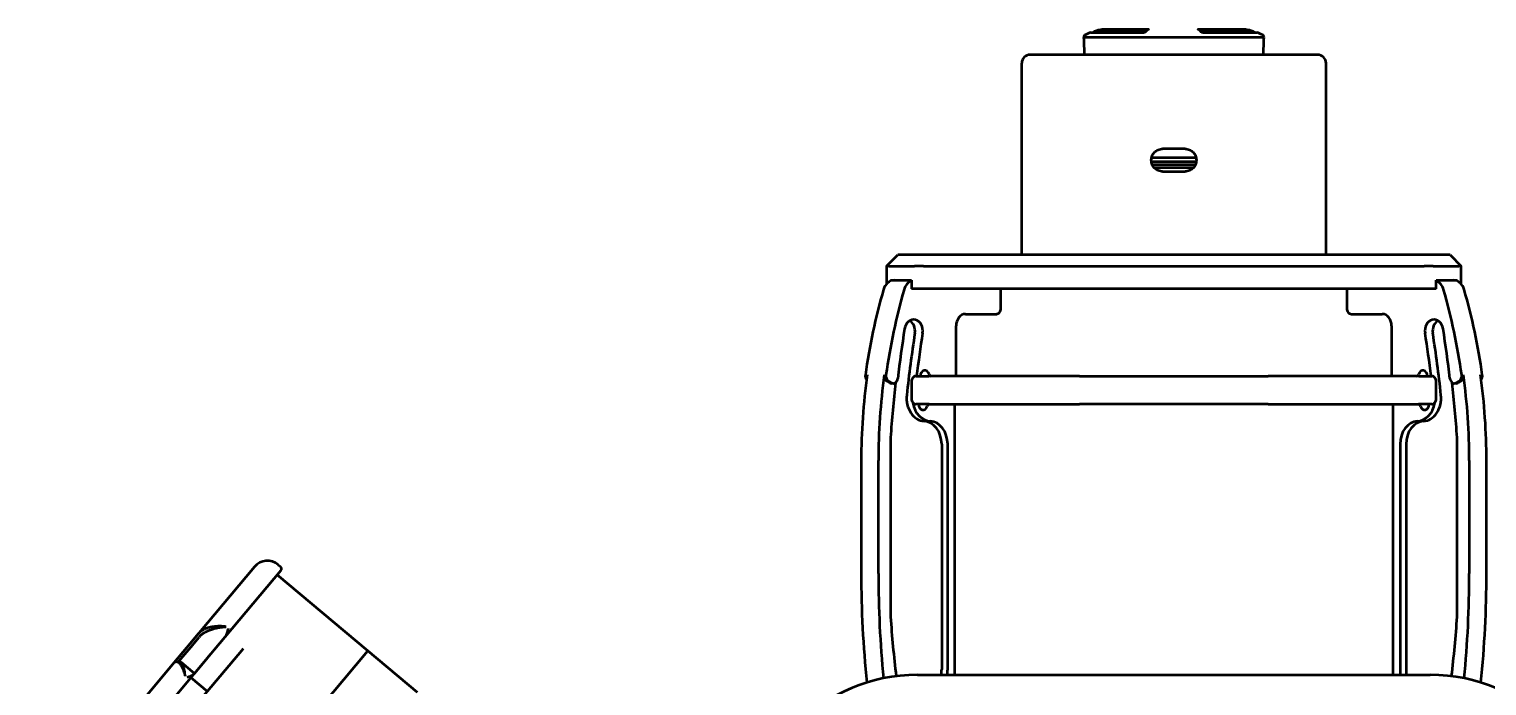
# Model space of a CAD drawing. Header units: millimetres. Extents: x 36 to 3196, y 27 to 5967.
# Drawn here: x 423.9 to 682.5, y 4341.1 to 4457.6 of the extents above; entities that cross this region are included whole.
import ezdxf

# ---------------------------------------------------------------- set-up
doc = ezdxf.new("R2010")
doc.units = ezdxf.units.MM
doc.layers.add('외형선(ISO)', color=7, linetype='Continuous', lineweight=50)

msp = doc.modelspace()

# ---------------------------------------------------------------- linework, layer by layer
at = {"layer": '외형선(ISO)'}
for p, q in [((612.2803, 4457.0565), (621.6618, 4457.0565)), ((622.3084, 4457.4722), (613.9387, 4457.4722)), ((614.2803, 4457.6427), (622.3652, 4457.6427)), ((614.2803, 4457.6427), (614.2803, 4457.4722)), ((631.4212, 4457.6427), (639.6803, 4457.6427)), ((640.0218, 4457.4722), (631.4674, 4457.4722)), ((632.097, 4457.0565), (641.6803, 4457.0565)), ((639.6803, 4457.6427), (639.6803, 4457.4722)), ((610.9803, 4456.1947), (642.9803, 4456.1947)), ((599.9803, 4417.594), (599.9803, 4451.594)), ((652.4803, 4453.094), (601.4803, 4453.094)), ((653.9803, 4417.594), (653.9803, 4451.594)), ((628.9803, 4436.394), (624.9803, 4436.394)), ((630.9578, 4434.0947), (623.0028, 4434.0947)), ((630.9288, 4434.8447), (623.0317, 4434.8447)), ((630.8136, 4433.5947), (623.147, 4433.5947)), ((623.4604, 4433.094), (630.5001, 4433.094)), ((624.9803, 4432.394), (628.9803, 4432.394)), ((575.9803, 4415.594), (577.9803, 4417.594)), ((576.3936, 4415.594), (575.9803, 4415.594)), ((575.9803, 4415.594), (575.9803, 4412.417)), ((576.3936, 4415.594), (580.9515, 4415.594)), ((582.5382, 4417.594), (577.9803, 4417.594)), ((582.5382, 4415.594), (580.9515, 4415.594)), ((671.4224, 4417.594), (582.5382, 4417.594)), ((582.5382, 4415.594), (671.4224, 4415.594)), ((675.9803, 4417.594), (671.4224, 4417.594)), ((673.0091, 4415.594), (671.4224, 4415.594)), ((673.0091, 4415.594), (677.567, 4415.594)), ((675.9803, 4417.594), (677.9803, 4415.594)), ((677.9803, 4415.594), (677.567, 4415.594)), ((677.9803, 4412.417), (677.9803, 4415.594)), ((576.7594, 4412.9855), (576.7594, 4413.094)), ((576.7594, 4413.094), (580.412, 4413.094)), ((580.412, 4413.094), (580.412, 4411.594)), ((673.5485, 4411.594), (673.5485, 4413.094)), ((673.5485, 4413.094), (677.2011, 4413.094)), ((677.2011, 4413.094), (677.2011, 4412.9855)), ((580.9515, 4411.594), (580.412, 4411.594)), ((582.5382, 4411.594), (580.9515, 4411.594)), ((671.4224, 4411.594), (582.5382, 4411.594)), ((596.2791, 4408.094), (596.2791, 4411.594)), ((657.6815, 4411.594), (657.6815, 4408.094)), ((673.0091, 4411.594), (671.4224, 4411.594)), ((673.5485, 4411.594), (673.0091, 4411.594)), ((588.3455, 4396.094), (588.3455, 4404.994)), ((590.0116, 4407.094), (595.4857, 4407.094)), ((658.4748, 4407.094), (663.949, 4407.094)), ((665.615, 4404.994), (665.615, 4396.094)), ((576.0429, 4395.2121), (576.5697, 4394.9)), ((576.3472, 4395.2121), (576.8741, 4394.9)), ((577.2115, 4394.805), (576.9072, 4394.805)), ((580.412, 4395.094), (580.412, 4392.094)), ((581.2057, 4396.094), (583.5228, 4396.094)), ((606.7615, 4396.094), (583.5228, 4396.094)), ((610.2265, 4396.094), (606.7615, 4396.094)), ((610.2265, 4396.094), (643.7341, 4396.094)), ((647.1991, 4396.094), (643.7341, 4396.094)), ((670.4377, 4396.094), (647.1991, 4396.094)), ((670.4377, 4396.094), (672.7549, 4396.094)), ((673.5485, 4392.094), (673.5485, 4395.094)), ((677.0534, 4394.805), (676.749, 4394.805)), ((677.0865, 4394.9), (677.6133, 4395.2121)), ((677.9177, 4395.2121), (677.3908, 4394.9)), ((581.0574, 4391.094), (581.2057, 4391.094)), ((583.5228, 4391.094), (581.2057, 4391.094)), ((583.5228, 4391.094), (606.7615, 4391.094)), ((588.0412, 4391.094), (588.0412, 4343.094)), ((606.7615, 4391.094), (610.2265, 4391.094)), ((643.7341, 4391.094), (610.2265, 4391.094)), ((643.7341, 4391.094), (647.1991, 4391.094)), ((647.1991, 4391.094), (670.4377, 4391.094)), ((665.9194, 4343.094), (665.9194, 4391.094)), ((672.7549, 4391.094), (670.4377, 4391.094)), ((672.7549, 4391.094), (672.9031, 4391.094)), ((576.6962, 4384.8182), (576.6962, 4353.7614)), ((585.7858, 4384.0014), (585.7858, 4344.0202)), ((586.8511, 4344.0202), (586.8511, 4384.0014)), ((667.1094, 4384.0014), (667.1094, 4344.0202)), ((668.1748, 4384.0014), (668.1748, 4344.0202)), ((677.2643, 4353.7614), (677.2643, 4384.8182)), ((571.5103, 4381.094), (571.5103, 4361.094)), ((574.5542, 4361.094), (574.5542, 4381.094)), ((679.4064, 4381.094), (679.4064, 4361.094)), ((682.4502, 4361.094), (682.4502, 4381.094)), ((463.8559, 4362.2602), (454.0013, 4350.5159)), ((468.5271, 4361.6041), (458.6169, 4349.7936)), ((483.9712, 4347.3395), (467.8843, 4360.8381)), ((468.0824, 4362.6299), (468.4655, 4362.3085)), ((453.8799, 4350.3712), (452.7317, 4349.0028)), ((454.0013, 4350.5159), (453.8799, 4350.3712)), ((452.7317, 4349.0028), (449.5547, 4345.2166)), ((452.8685, 4348.388), (450.3946, 4345.4398)), ((452.8685, 4348.388), (454.0168, 4349.7564)), ((454.1624, 4349.93), (454.0168, 4349.7564)), ((454.5908, 4339.0837), (461.8919, 4347.7849)), ((458.6169, 4349.7936), (456.6979, 4347.5067)), ((449.5547, 4345.2166), (406.504, 4293.9108)), ((415.0663, 4265.2219), (483.9712, 4347.3395)), ((415.0663, 4265.2219), (483.9712, 4347.3395)), ((449.9884, 4345.4428), (450.5911, 4345.4383)), ((450.8456, 4345.3335), (453.2098, 4343.3497)), ((453.2098, 4343.3497), (455.5497, 4346.1383)), ((455.5497, 4346.1383), (453.2098, 4343.3497)), ((456.6979, 4347.5067), (455.5497, 4346.1383)), ((455.5497, 4346.1383), (456.0723, 4346.7611)), ((492.7807, 4339.9475), (483.9712, 4347.3395)), ((453.0533, 4343.1632), (408.8534, 4290.4879)), ((452.5843, 4342.6042), (455.4952, 4340.1616)), ((453.2098, 4343.3497), (453.0533, 4343.1632)), ((581.4803, 4343.094), (672.4803, 4343.094))]:
    msp.add_line(p, q, dxfattribs=at)
for centre, radius, start, end in [((611.4803, 4456.1947), 0.5, 113.909884, 180), ((617.7901, 4441.9624), 16.0683, 110.053657, 113.909884), ((613.9387, 4455.0722), 2.4, 90, 124.227182), ((640.0218, 4455.0722), 2.4, 55.772818, 90), ((636.1705, 4441.9624), 16.0683, 66.090116, 69.946343), ((642.4803, 4456.1947), 0.5, 0, 66.090116), ((683.9669, 4457.5892), 73, 181.094536, 183.530344), ((569.9936, 4457.5892), 73, 356.469658, 358.905467), ((601.4803, 4451.594), 1.5, 90, 180), ((652.4803, 4451.594), 1.5, 0, 90), ((466.1541, 4360.3318), 3, 50, 140), ((468.1441, 4361.9255), 0.5, 320, 50), ((581.4803, 4313.094), 30, 90, 180), ((672.4803, 4313.094), 30, 0, 90)]:
    msp.add_arc(centre, radius, start, end, dxfattribs=at)
for centre, major_axis, ratio, start_param, end_param in [((617.9417, 4441.9624), (0, 16.0683), 0.98350675, 0.23381022, 0.26545101), ((622.3235, 4455.0722), (0, 2.4), 0.35707261, 0.01816562, 0.56981954), ((623.7738, 4441.9624), (0, 16.0683), 0.34890776, 0.23288093, 0.33669269), ((630.06, 4441.9624), (0, 16.0683), 0.3351141, 5.94649262, 6.05030438), ((631.4578, 4455.0722), (0, 2.4), 0.34332329, 5.71176663, 6.27118566), ((636.0423, 4441.9624), (0, 16.0683), 0.98605571, 6.01698639, 6.05030438), ((636.0423, 4441.9624), (0, 16.0683), 0.98605571, 5.94649262, 5.94936225), ((577.3375, 4410.594), (0, 2.5), 0.79335334, 0, 1.2199536), ((580.9901, 4410.594), (0, 2.5), 0.79335334, 0.29576277, 1.2199536), ((672.9705, 4410.594), (0, 2.5), 0.79335334, 5.06323171, 5.98742253), ((676.623, 4410.594), (0, 2.5), 0.79335334, 5.06323171, 6.28318531), ((641.2855, 4381.094), (0, 88.3333), 0.79335334, 1.2199536, 1.39791646), ((644.9381, 4381.094), (0, -88.3333), 0.79335334, 4.36154625, 4.53950911), ((609.0225, 4381.094), (0, 88.3333), 0.79335334, 4.88526885, 5.06323171), ((612.675, 4381.094), (0, -88.3333), 0.79335334, 1.74367619, 1.92163905), ((595.4857, 4408.094), (0, -1), 0.79335334, 0, 1.57079633), ((658.4748, 4408.094), (0, -1), 0.79335334, 4.71238898, 6.28318531), ((580.8087, 4404.094), (0, 2.05), 0.79335334, 4.51553589, 7.65712854), ((579.439, 4404.094), (0, -2.05), 0.79335334, 1.37394324, 2.70694143), ((590.0116, 4404.994), (0, 2.1), 0.79335334, 0, 1.57079633), ((663.949, 4404.994), (0, 2.1), 0.79335334, 4.71238898, 6.28318531), ((673.1519, 4404.094), (0, 2.05), 0.79335334, 4.90924207, 8.05083472), ((674.5216, 4404.094), (0, -2.05), 0.79335334, 3.57624387, 4.90924207), ((719.2593, 4369.2898), (0, 180), 0.79335334, 1.37394324, 1.42377459), ((717.8896, 4369.2898), (0, -175.9), 0.79335334, 4.51553589, 4.57867186), ((719.2593, 4369.2898), (0, -175.9), 0.79335334, 4.51553589, 4.5594098), ((534.7012, 4369.2898), (0, 175.9), 0.79335334, 4.86536816, 4.90924207), ((536.0709, 4369.2898), (0, -175.9), 0.79335334, 1.70451345, 1.76764942), ((534.7012, 4369.2898), (0, -180), 0.79335334, 1.71781806, 1.76764942), ((582.7921, 4396.094), (0, 1), 0.79335334, 5.05222589, 7.85398163), ((671.1685, 4396.094), (0, 1), 0.79335334, 4.71238898, 7.51414472), ((641.5899, 4381.094), (0, -88.3333), 0.79335334, 4.53950911, 4.71238898), ((573.0321, 4396.1171), (0, -1), 0.79335334, 4.53950911, 5.44417984), ((644.6337, 4381.094), (0, 88.3333), 0.79335334, 1.39791646, 1.57079633), ((576.3803, 4396.1171), (0, 1), 0.79335334, 1.39791646, 2.70223177), ((576.6847, 4396.1171), (0, 1), 0.79335334, 1.39791646, 2.70223177), ((576.9072, 4395.805), (0, -1), 0.79335334, 5.84382442, 6.28318531), ((718.955, 4369.2898), (0, -180), 0.79335334, 4.56940536, 4.62399415), ((577.2115, 4395.805), (0, -1), 0.79335334, 5.84382442, 7.7069599), ((583.914, 4396.594), (0, -0.5), 0.79335334, 5.05222589, 6.28318531), ((670.0465, 4396.594), (0, -0.5), 0.79335334, 0, 1.23095942), ((676.749, 4395.805), (0, -1), 0.79335334, 4.85941071, 6.72254619), ((535.0056, 4369.2898), (0, 180), 0.79335334, 4.80078381, 4.8553726), ((677.0534, 4395.805), (0, -1), 0.79335334, 0, 0.43936089), ((677.2758, 4396.1171), (0, -1), 0.79335334, 0.43936089, 1.74367619), ((677.5802, 4396.1171), (0, -1), 0.79335334, 0.43936089, 1.74367619), ((609.3269, 4381.094), (0, -88.3333), 0.79335334, 1.57079633, 1.74367619), ((612.3707, 4381.094), (0, 88.3333), 0.79335334, 4.71238898, 4.88526885), ((680.9284, 4396.1171), (0, 1), 0.79335334, 3.98059812, 4.88526885), ((582.8082, 4392.194), (0, -4.1), 0.79335334, 4.57867186, 6.24087207), ((671.1523, 4392.194), (0, -4.1), 0.79335334, 0.04231324, 1.70451345), ((583.8736, 4392.194), (0, -4.1), 0.79335334, 4.92480583, 6.24087207), ((581.0574, 4391.594), (0, -0.5), 0.79335334, 5.41372881, 6.28318531), ((582.4877, 4391.094), (0, -1), 0.79335334, 4.71238898, 7.51414472), ((583.6097, 4390.594), (0, 0.5), 0.79335334, 0, 1.23095942), ((670.087, 4392.194), (0, -4.1), 0.79335334, 0.04231324, 1.35837947), ((670.3509, 4390.594), (0, 0.5), 0.79335334, 5.05222589, 6.28318531), ((671.4729, 4391.094), (0, -1), 0.79335334, 5.05222589, 7.85398163), ((672.9031, 4391.594), (0, -0.5), 0.79335334, 0, 0.8694565), ((582.533, 4384.0014), (0, 4.1), 0.79335334, 4.71238898, 6.24087207), ((583.5984, 4384.0014), (0, 4.1), 0.79335334, 4.71238898, 6.24087207), ((670.3622, 4384.0014), (0, 4.1), 0.79335334, 0.04231324, 1.57079633), ((671.4275, 4384.0014), (0, 4.1), 0.79335334, 0.04231324, 1.57079633), ((579.949, 4384.8182), (0, -4.1), 0.79335334, 4.62399415, 4.71238898), ((674.0116, 4384.8182), (0, 4.1), 0.79335334, 4.71238898, 4.80078381), ((691.7034, 4361.094), (0, -151.5), 0.79335334, 4.71238898, 4.8406375), ((694.7472, 4361.094), (0, 151.5), 0.79335334, 1.57079633, 1.69394152), ((559.2134, 4361.094), (0, -151.5), 0.79335334, 1.44765114, 1.57079633), ((562.2572, 4361.094), (0, 151.5), 0.79335334, 4.58414046, 4.71238898), ((579.949, 4353.7614), (0, -4.1), 0.79335334, 4.71238898, 4.80078381), ((718.955, 4369.2898), (0, -180), 0.79335334, 4.80078381, 4.85978295), ((535.0056, 4369.2898), (0, 180), 0.79335334, 4.56499501, 4.62399415), ((674.0116, 4353.7614), (0, 4.1), 0.79335334, 4.62399415, 4.71238898), ((582.533, 4344.0202), (0, 4.1), 0.79335334, 4.4845249, 4.71238898), ((583.5984, 4344.0202), (0, 4.1), 0.79335334, 4.4845249, 4.71238898), ((670.3622, 4344.0202), (0, -4.1), 0.79335334, 4.71238898, 4.94025306), ((671.4275, 4344.0202), (0, -4.1), 0.79335334, 4.71238898, 4.94025306), ((573.0583, 4341.094), (0, -1), 0.79335334, 3.94034078, 4.06842969), ((680.9022, 4341.094), (0, 1), 0.79335334, 5.35634827, 5.48443718)]:
    msp.add_ellipse(centre, major_axis=major_axis, ratio=ratio, start_param=start_param, end_param=end_param, dxfattribs=at)
for points, knots in [([(612.4874, 4457.0565), (612.4895, 4457.0565), (612.4928, 4457.057), (612.5048, 4457.0593), (612.5154, 4457.0619), (612.5447, 4457.0701), (612.5644, 4457.0761), (612.6104, 4457.0907), (612.6367, 4457.0994), (612.6674, 4457.1099), (612.6712, 4457.1112), (612.6749, 4457.1124)], [-0.0648229578, -0.0648229578, -0.0648229578, -0.0648229578, -0.0610210834, -0.0610210834, -0.0545761616, -0.0545761616, -0.0467448674, -0.0467448674, -0.0381601092, -0.0381601092, -0.0369825064, -0.0369825064, -0.0369825064, -0.0369825064]), ([(621.9216, 4457.1285), (621.9209, 4457.1279), (621.9202, 4457.1272), (621.9096, 4457.1172), (621.8948, 4457.108), (621.8586, 4457.0913), (621.838, 4457.0839), (621.7922, 4457.0713), (621.7675, 4457.0661), (621.7217, 4457.0596), (621.7011, 4457.0577), (621.6746, 4457.0567), (621.6681, 4457.0565), (621.6618, 4457.0565)], [-0.0975431425, -0.0975431425, -0.0975431425, -0.0975431425, -0.096936127, -0.096936127, -0.0885385116, -0.0885385116, -0.0807681425, -0.0807681425, -0.0730760637, -0.0730760637, -0.0668671372, -0.0668671372, -0.0648229578, -0.0648229578, -0.0648229578, -0.0648229578]), ([(622.3652, 4457.6427), (622.381, 4457.6427), (622.3959, 4457.6422), (622.4291, 4457.6399), (622.4459, 4457.6375), (622.4727, 4457.6312), (622.4823, 4457.6271), (622.4936, 4457.6172), (622.494, 4457.6113), (622.487, 4457.6024), (622.4839, 4457.5997), (622.4799, 4457.597)], [-0.1277199624, -0.1277199624, -0.1277199624, -0.1277199624, -0.1226329921, -0.1226329921, -0.115391216, -0.115391216, -0.1079615511, -0.1079615511, -0.0996981013, -0.0996981013, -0.0961307519, -0.0961307519, -0.0961307519, -0.0961307519]), ([(631.3027, 4457.597), (631.3015, 4457.5978), (631.3004, 4457.5987), (631.292, 4457.6057), (631.2895, 4457.6117), (631.295, 4457.6227), (631.303, 4457.6276), (631.3278, 4457.6353), (631.3435, 4457.6382), (631.3799, 4457.6418), (631.3998, 4457.6427), (631.4212, 4457.6427)], [-0.0315958797, -0.0315958797, -0.0315958797, -0.0315958797, -0.0304702044, -0.0304702044, -0.0224423854, -0.0224423854, -0.0143034019, -0.0143034019, -0.006863391, -0.006863391, 0, 0, 0, 0]), ([(632.097, 4457.0565), (632.0852, 4457.0565), (632.0729, 4457.057), (632.0393, 4457.0593), (632.0179, 4457.0619), (631.9716, 4457.0701), (631.9474, 4457.0761), (631.9019, 4457.0907), (631.8815, 4457.0994), (631.8543, 4457.1151), (631.8454, 4457.1218), (631.839, 4457.1285)], [-0.0648229578, -0.0648229578, -0.0648229578, -0.0648229578, -0.0610210834, -0.0610210834, -0.0545761616, -0.0545761616, -0.0467448674, -0.0467448674, -0.0381601092, -0.0381601092, -0.0320951638, -0.0320951638, -0.0320951638, -0.0320951638]), ([(641.2767, 4457.1285), (641.2786, 4457.1279), (641.2805, 4457.1272), (641.3086, 4457.1172), (641.3354, 4457.108), (641.3851, 4457.0913), (641.4078, 4457.0839), (641.4481, 4457.0713), (641.4655, 4457.0661), (641.49, 4457.0596), (641.4983, 4457.0577), (641.5052, 4457.0567), (641.5066, 4457.0565), (641.5077, 4457.0565)], [-0.0975431425, -0.0975431425, -0.0975431425, -0.0975431425, -0.096936127, -0.096936127, -0.0885385116, -0.0885385116, -0.0807681425, -0.0807681425, -0.0730760637, -0.0730760637, -0.0668671372, -0.0668671372, -0.0648229578, -0.0648229578, -0.0648229578, -0.0648229578]), ([(624.9803, 4432.394), (624.7285, 4432.394), (624.4602, 4432.4445), (623.9671, 4432.6491), (623.7422, 4432.8033), (623.3878, 4433.1585), (623.2343, 4433.3829), (623.0305, 4433.875), (622.9803, 4434.1428), (622.9803, 4434.394), (622.9803, 4434.6453), (623.0305, 4434.913), (623.2343, 4435.4052), (623.3878, 4435.6296), (623.7422, 4435.9847), (623.9671, 4436.1389), (624.4602, 4436.3436), (624.7285, 4436.394), (624.9803, 4436.394)], [-0.30224408, -0.30224408, -0.30224408, -0.30224408, -0.226495396, -0.226495396, -0.150746712, -0.150746712, -0.075373356, -0.075373356, 0, 0, 0, 0.075373356, 0.075373356, 0.150746712, 0.150746712, 0.226495396, 0.226495396, 0.30224408, 0.30224408, 0.30224408, 0.30224408]), ([(628.9803, 4436.394), (629.2321, 4436.394), (629.5003, 4436.3436), (629.9935, 4436.1389), (630.2184, 4435.9847), (630.5728, 4435.6296), (630.7263, 4435.4052), (630.93, 4434.913), (630.9803, 4434.6453), (630.9803, 4434.1428), (630.93, 4433.875), (630.7263, 4433.3829), (630.5728, 4433.1585), (630.2184, 4432.8033), (629.9935, 4432.6491), (629.5003, 4432.4445), (629.2321, 4432.394), (628.9803, 4432.394)], [0.301528549, 0.301528549, 0.301528549, 0.301528549, 0.377277233, 0.377277233, 0.453025917, 0.453025917, 0.528399273, 0.528399273, 0.603772629, 0.603772629, 0.679145985, 0.679145985, 0.754519341, 0.754519341, 0.830268025, 0.830268025, 0.906016709, 0.906016709, 0.906016709, 0.906016709]), ([(581.2057, 4396.094), (581.1077, 4396.094), (580.9924, 4396.0651), (580.8114, 4395.9707), (580.7137, 4395.8884), (580.5752, 4395.7138), (580.5099, 4395.5907), (580.4349, 4395.3627), (580.412, 4395.2174), (580.412, 4395.094)], [-0.14812915, -0.14812915, -0.14812915, -0.14812915, -0.111080343, -0.111080343, -0.07404505, -0.07404505, -0.037019494, -0.037019494, 0, 0, 0, 0]), ([(673.5485, 4395.094), (673.5485, 4395.2174), (673.5256, 4395.3627), (673.4507, 4395.5907), (673.3854, 4395.7138), (673.2469, 4395.8884), (673.1492, 4395.9707), (672.9681, 4396.0651), (672.8528, 4396.094), (672.7549, 4396.094)], [0, 0, 0, 0, 0.037019494, 0.037019494, 0.07404505, 0.07404505, 0.111080343, 0.111080343, 0.14812915, 0.14812915, 0.14812915, 0.14812915]), ([(580.412, 4392.094), (580.412, 4391.9706), (580.4349, 4391.8254), (580.5099, 4391.5974), (580.5752, 4391.4742), (580.7137, 4391.2997), (580.8114, 4391.2174), (580.9924, 4391.1229), (581.1077, 4391.094), (581.2057, 4391.094)], [-0.592569042, -0.592569042, -0.592569042, -0.592569042, -0.555549548, -0.555549548, -0.518523991, -0.518523991, -0.481488699, -0.481488699, -0.444439891, -0.444439891, -0.444439891, -0.444439891]), ([(672.7549, 4391.094), (672.8528, 4391.094), (672.9681, 4391.1229), (673.1492, 4391.2174), (673.2469, 4391.2997), (673.3854, 4391.4742), (673.4507, 4391.5974), (673.5256, 4391.8254), (673.5485, 4391.9706), (673.5485, 4392.094)], [-0.14812915, -0.14812915, -0.14812915, -0.14812915, -0.111080343, -0.111080343, -0.07404505, -0.07404505, -0.037019494, -0.037019494, 0, 0, 0, 0]), ([(458.8353, 4351.6097), (458.8234, 4351.6118), (458.8113, 4351.6138), (458.7992, 4351.6159), (458.7871, 4351.6179), (458.775, 4351.6199), (458.7629, 4351.6219), (458.7386, 4351.6258), (458.7142, 4351.6296), (458.6898, 4351.6333), (458.6409, 4351.6406), (458.5917, 4351.6474), (458.5421, 4351.6537), (458.443, 4351.6663), (458.3425, 4351.6767), (458.2406, 4351.6849), (458.1387, 4351.6932), (458.0355, 4351.6993), (457.9308, 4351.7033), (457.8785, 4351.7052), (457.8258, 4351.7067), (457.7727, 4351.7075), (457.7197, 4351.7084), (457.6663, 4351.7087), (457.6125, 4351.7084), (457.5587, 4351.7082), (457.5046, 4351.7073), (457.4504, 4351.7059), (457.3963, 4351.7045), (457.342, 4351.7025), (457.2876, 4351.6999), (457.1788, 4351.6947), (457.0695, 4351.6872), (456.9598, 4351.6773), (456.85, 4351.6674), (456.7398, 4351.655), (456.629, 4351.6401), (456.5183, 4351.6251), (456.4069, 4351.6076), (456.2951, 4351.5872), (456.2392, 4351.5769), (456.183, 4351.566), (456.1269, 4351.5543), (456.0707, 4351.5427), (456.0149, 4351.5303), (455.9593, 4351.5173), (455.9037, 4351.5042), (455.8484, 4351.4905), (455.7933, 4351.476), (455.7382, 4351.4616), (455.6835, 4351.4464), (455.629, 4351.4304), (455.5745, 4351.4145), (455.5203, 4351.3978), (455.4664, 4351.3803), (455.4125, 4351.3627), (455.3589, 4351.3444), (455.3056, 4351.3253), (455.2524, 4351.3061), (455.1995, 4351.2861), (455.1469, 4351.2651), (455.0942, 4351.2441), (455.0423, 4351.2223), (454.9914, 4351.1998), (454.9405, 4351.1773), (454.8905, 4351.1541), (454.8414, 4351.13), (454.7923, 4351.106), (454.7441, 4351.0811), (454.697, 4351.0555), (454.6498, 4351.0298), (454.6037, 4351.0033), (454.5586, 4350.9759), (454.5135, 4350.9485), (454.4693, 4350.92), (454.4269, 4350.8911), (454.3846, 4350.8622), (454.3439, 4350.8327), (454.3049, 4350.8026), (454.2659, 4350.7725), (454.2286, 4350.7419), (454.1931, 4350.7106), (454.122, 4350.6482), (454.0579, 4350.5833), (454.0013, 4350.5159)], [-1, -1, -1, -1, -0.9921875, -0.9921875, -0.9921875, -0.984375, -0.984375, -0.984375, -0.96875, -0.96875, -0.96875, -0.9375, -0.9375, -0.9375, -0.875, -0.875, -0.875, -0.8125, -0.8125, -0.8125, -0.78125, -0.78125, -0.78125, -0.75, -0.75, -0.75, -0.71875, -0.71875, -0.71875, -0.6875, -0.6875, -0.6875, -0.625, -0.625, -0.625, -0.5625, -0.5625, -0.5625, -0.5, -0.5, -0.5, -0.46875, -0.46875, -0.46875, -0.4375, -0.4375, -0.4375, -0.40625, -0.40625, -0.40625, -0.375, -0.375, -0.375, -0.34375, -0.34375, -0.34375, -0.3125, -0.3125, -0.3125, -0.28125, -0.28125, -0.28125, -0.25, -0.25, -0.25, -0.21875, -0.21875, -0.21875, -0.1875, -0.1875, -0.1875, -0.15625, -0.15625, -0.15625, -0.125, -0.125, -0.125, -0.09375, -0.09375, -0.09375, -0.0625, -0.0625, -0.0625, 0, 0, 0, 0]), ([(454.1624, 4349.93), (454.2192, 4349.9977), (454.2832, 4350.0643), (454.3537, 4350.1298), (454.389, 4350.1626), (454.4259, 4350.1951), (454.4644, 4350.2274), (454.5029, 4350.2596), (454.5431, 4350.2917), (454.5848, 4350.3234), (454.6266, 4350.3552), (454.6701, 4350.3868), (454.7144, 4350.4177), (454.7586, 4350.4485), (454.804, 4350.4788), (454.8502, 4350.5084), (454.8964, 4350.538), (454.9435, 4350.5671), (454.9915, 4350.5956), (455.0395, 4350.6241), (455.0884, 4350.652), (455.1381, 4350.6794), (455.1878, 4350.7068), (455.2384, 4350.7337), (455.2896, 4350.76), (455.3409, 4350.7863), (455.3924, 4350.8119), (455.4442, 4350.8367), (455.496, 4350.8615), (455.5481, 4350.8856), (455.6004, 4350.9091), (455.6528, 4350.9325), (455.7054, 4350.9553), (455.7582, 4350.9774), (455.8111, 4350.9996), (455.8641, 4351.0211), (455.9175, 4351.0421), (455.9708, 4351.063), (456.0244, 4351.0833), (456.0782, 4351.1031), (456.1319, 4351.1228), (456.1859, 4351.142), (456.2402, 4351.1606), (456.2945, 4351.1793), (456.3487, 4351.1972), (456.4027, 4351.2145), (456.5106, 4351.2491), (456.6179, 4351.2811), (456.7246, 4351.3107), (456.8313, 4351.3403), (456.9374, 4351.3675), (457.0428, 4351.3925), (457.1483, 4351.4175), (457.2533, 4351.4403), (457.3576, 4351.461), (457.4098, 4351.4713), (457.4619, 4351.4811), (457.5138, 4351.4903), (457.5657, 4351.4996), (457.6175, 4351.5083), (457.6691, 4351.5165), (457.7206, 4351.5247), (457.7717, 4351.5323), (457.8224, 4351.5394), (457.8732, 4351.5464), (457.9235, 4351.5529), (457.9735, 4351.5589), (458.0736, 4351.5709), (458.1721, 4351.5807), (458.2693, 4351.5884), (458.3664, 4351.5962), (458.4622, 4351.6018), (458.5565, 4351.6053), (458.6037, 4351.6071), (458.6506, 4351.6084), (458.697, 4351.6091), (458.7203, 4351.6094), (458.7434, 4351.6097), (458.7665, 4351.6098), (458.778, 4351.6098), (458.7895, 4351.6098), (458.801, 4351.6098), (458.8125, 4351.6098), (458.824, 4351.6098), (458.8353, 4351.6097)], [-1, -1, -1, -1, -0.9375, -0.9375, -0.9375, -0.90625, -0.90625, -0.90625, -0.875, -0.875, -0.875, -0.84375, -0.84375, -0.84375, -0.8125, -0.8125, -0.8125, -0.78125, -0.78125, -0.78125, -0.75, -0.75, -0.75, -0.71875, -0.71875, -0.71875, -0.6875, -0.6875, -0.6875, -0.65625, -0.65625, -0.65625, -0.625, -0.625, -0.625, -0.59375, -0.59375, -0.59375, -0.5625, -0.5625, -0.5625, -0.53125, -0.53125, -0.53125, -0.5, -0.5, -0.5, -0.4375, -0.4375, -0.4375, -0.375, -0.375, -0.375, -0.3125, -0.3125, -0.3125, -0.28125, -0.28125, -0.28125, -0.25, -0.25, -0.25, -0.21875, -0.21875, -0.21875, -0.1875, -0.1875, -0.1875, -0.125, -0.125, -0.125, -0.0625, -0.0625, -0.0625, -0.03125, -0.03125, -0.03125, -0.015625, -0.015625, -0.015625, -0.0078125, -0.0078125, -0.0078125, 0, 0, 0, 0]), ([(458.6169, 4349.7936), (458.6842, 4349.8738), (458.7479, 4349.9655), (458.9117, 4350.2462), (458.9977, 4350.4474), (459.1375, 4350.8771), (459.1849, 4351.0889), (459.2177, 4351.2842), (459.218, 4351.2862), (459.2184, 4351.2883)], [0.620418883, 0.620418883, 0.620418883, 0.620418883, 0.667518907, 0.667518907, 0.75055806, 0.75055806, 0.83624971, 0.83624971, 0.837158655, 0.837158655, 0.837158655, 0.837158655]), ([(449.5547, 4345.2166), (449.5985, 4345.2688), (449.6439, 4345.3114), (449.6909, 4345.3451), (449.7144, 4345.362), (449.7382, 4345.3767), (449.7624, 4345.3891), (449.7866, 4345.4016), (449.8112, 4345.4119), (449.8361, 4345.42), (449.861, 4345.4281), (449.8864, 4345.4341), (449.9116, 4345.4378), (449.9369, 4345.4416), (449.9621, 4345.4432), (449.9874, 4345.4428), (450.0127, 4345.4424), (450.038, 4345.44), (450.0632, 4345.4357), (450.0885, 4345.4314), (450.1138, 4345.4251), (450.1391, 4345.4171), (450.1644, 4345.409), (450.1897, 4345.3991), (450.2149, 4345.3875), (450.2402, 4345.3758), (450.2651, 4345.3625), (450.2899, 4345.3477), (450.3146, 4345.3329), (450.3391, 4345.3166), (450.3634, 4345.2988), (450.3877, 4345.281), (450.4118, 4345.2618), (450.4357, 4345.2413), (450.4595, 4345.2207), (450.4832, 4345.1988), (450.5067, 4345.1757), (450.5301, 4345.1525), (450.5534, 4345.128), (450.5765, 4345.1023), (450.5995, 4345.0765), (450.6224, 4345.0496), (450.6451, 4345.0214), (450.6678, 4344.9932), (450.6902, 4344.964), (450.7123, 4344.9338), (450.7564, 4344.8735), (450.7992, 4344.8094), (450.8408, 4344.7419), (450.8824, 4344.6745), (450.9228, 4344.6036), (450.9621, 4344.5296), (451.0015, 4344.4556), (451.0397, 4344.3785), (451.0769, 4344.2983), (451.0955, 4344.2582), (451.1138, 4344.2174), (451.1319, 4344.1758), (451.15, 4344.1342), (451.1678, 4344.0918), (451.1853, 4344.0488), (451.2029, 4344.0059), (451.22, 4343.9624), (451.2369, 4343.9184), (451.2538, 4343.8744), (451.2703, 4343.8299), (451.2865, 4343.7849), (451.319, 4343.6949), (451.3502, 4343.6029), (451.3802, 4343.509), (451.4102, 4343.4151), (451.439, 4343.3192), (451.4666, 4343.2214), (451.4804, 4343.1726), (451.4939, 4343.1232), (451.5071, 4343.0733), (451.5137, 4343.0484), (451.5203, 4343.0233), (451.5267, 4342.9982), (451.53, 4342.9856), (451.5332, 4342.973), (451.5364, 4342.9604), (451.5396, 4342.9477), (451.5427, 4342.935), (451.5459, 4342.9224)], [-1, -1, -1, -1, -0.9375, -0.9375, -0.9375, -0.90625, -0.90625, -0.90625, -0.875, -0.875, -0.875, -0.84375, -0.84375, -0.84375, -0.8125, -0.8125, -0.8125, -0.78125, -0.78125, -0.78125, -0.75, -0.75, -0.75, -0.71875, -0.71875, -0.71875, -0.6875, -0.6875, -0.6875, -0.65625, -0.65625, -0.65625, -0.625, -0.625, -0.625, -0.59375, -0.59375, -0.59375, -0.5625, -0.5625, -0.5625, -0.53125, -0.53125, -0.53125, -0.5, -0.5, -0.5, -0.4375, -0.4375, -0.4375, -0.375, -0.375, -0.375, -0.3125, -0.3125, -0.3125, -0.28125, -0.28125, -0.28125, -0.25, -0.25, -0.25, -0.21875, -0.21875, -0.21875, -0.1875, -0.1875, -0.1875, -0.125, -0.125, -0.125, -0.0625, -0.0625, -0.0625, -0.03125, -0.03125, -0.03125, -0.015625, -0.015625, -0.015625, -0.0078125, -0.0078125, -0.0078125, 0, 0, 0, 0]), ([(451.5459, 4342.9224), (451.545, 4342.935), (451.5441, 4342.9477), (451.5432, 4342.9603), (451.5423, 4342.9729), (451.5414, 4342.9855), (451.5404, 4342.9981), (451.5385, 4343.0232), (451.5365, 4343.0482), (451.5345, 4343.0731), (451.5304, 4343.1229), (451.526, 4343.1722), (451.5212, 4343.221), (451.5117, 4343.3186), (451.501, 4343.4143), (451.489, 4343.508), (451.477, 4343.6018), (451.4637, 4343.6936), (451.4491, 4343.7834), (451.4418, 4343.8283), (451.4342, 4343.8727), (451.4262, 4343.9166), (451.4182, 4343.9605), (451.4099, 4344.0039), (451.4012, 4344.0468), (451.3925, 4344.0896), (451.3835, 4344.1319), (451.3742, 4344.1734), (451.3648, 4344.2149), (451.3552, 4344.2557), (451.3452, 4344.2956), (451.3253, 4344.3756), (451.3041, 4344.4526), (451.2815, 4344.5264), (451.2589, 4344.6002), (451.235, 4344.6709), (451.2096, 4344.7382), (451.1843, 4344.8055), (451.1574, 4344.8695), (451.129, 4344.9296), (451.1148, 4344.9597), (451.1001, 4344.9889), (451.0851, 4345.017), (451.0701, 4345.0452), (451.0547, 4345.0721), (451.0391, 4345.0977), (451.0234, 4345.1234), (451.0074, 4345.1478), (450.991, 4345.171), (450.9747, 4345.1941), (450.958, 4345.216), (450.941, 4345.2365), (450.9239, 4345.257), (450.9065, 4345.2762), (450.8888, 4345.2939), (450.871, 4345.3117), (450.8528, 4345.328), (450.8343, 4345.3428), (450.8157, 4345.3576), (450.7968, 4345.3709), (450.7774, 4345.3826), (450.758, 4345.3942), (450.7383, 4345.4041), (450.7184, 4345.4122), (450.6985, 4345.4203), (450.6783, 4345.4266), (450.6579, 4345.4309), (450.6374, 4345.4353), (450.6167, 4345.4378), (450.5958, 4345.4382), (450.5942, 4345.4383), (450.5927, 4345.4383), (450.5911, 4345.4383)], [-1, -1, -1, -1, -0.9921875, -0.9921875, -0.9921875, -0.984375, -0.984375, -0.984375, -0.96875, -0.96875, -0.96875, -0.9375, -0.9375, -0.9375, -0.875, -0.875, -0.875, -0.8125, -0.8125, -0.8125, -0.78125, -0.78125, -0.78125, -0.75, -0.75, -0.75, -0.71875, -0.71875, -0.71875, -0.6875, -0.6875, -0.6875, -0.625, -0.625, -0.625, -0.5625, -0.5625, -0.5625, -0.5, -0.5, -0.5, -0.46875, -0.46875, -0.46875, -0.4375, -0.4375, -0.4375, -0.40625, -0.40625, -0.40625, -0.375, -0.375, -0.375, -0.34375, -0.34375, -0.34375, -0.3125, -0.3125, -0.3125, -0.28125, -0.28125, -0.28125, -0.25, -0.25, -0.25, -0.21875, -0.21875, -0.21875, -0.1875, -0.1875, -0.1875, -0.18518621, -0.18518621, -0.18518621, -0.18518621]), ([(453.0533, 4343.1632), (453.0058, 4343.1066), (452.9191, 4343.0509), (452.5815, 4342.8822), (452.2833, 4342.7648), (451.9334, 4342.6031), (451.9311, 4342.6021), (451.9289, 4342.601)], [-0.213745231, -0.213745231, -0.213745231, -0.213745231, -0.132568287, -0.132568287, 0, 0, 0.000856776, 0.000856776, 0.000856776, 0.000856776])]:
    msp.add_open_spline(points, degree=3, knots=knots, dxfattribs=at)
for points in [[(639.6803, 4457.6015), (639.6864, 4457.6), (639.6926, 4457.5985), (639.6989, 4457.597)], [(454.256, 4350.7639), (454.256, 4350.7639), (454.2559, 4350.7638), (454.2559, 4350.7638)]]:
    msp.add_open_spline(points, degree=3, dxfattribs=at)

doc.saveas('drawing.dxf')
